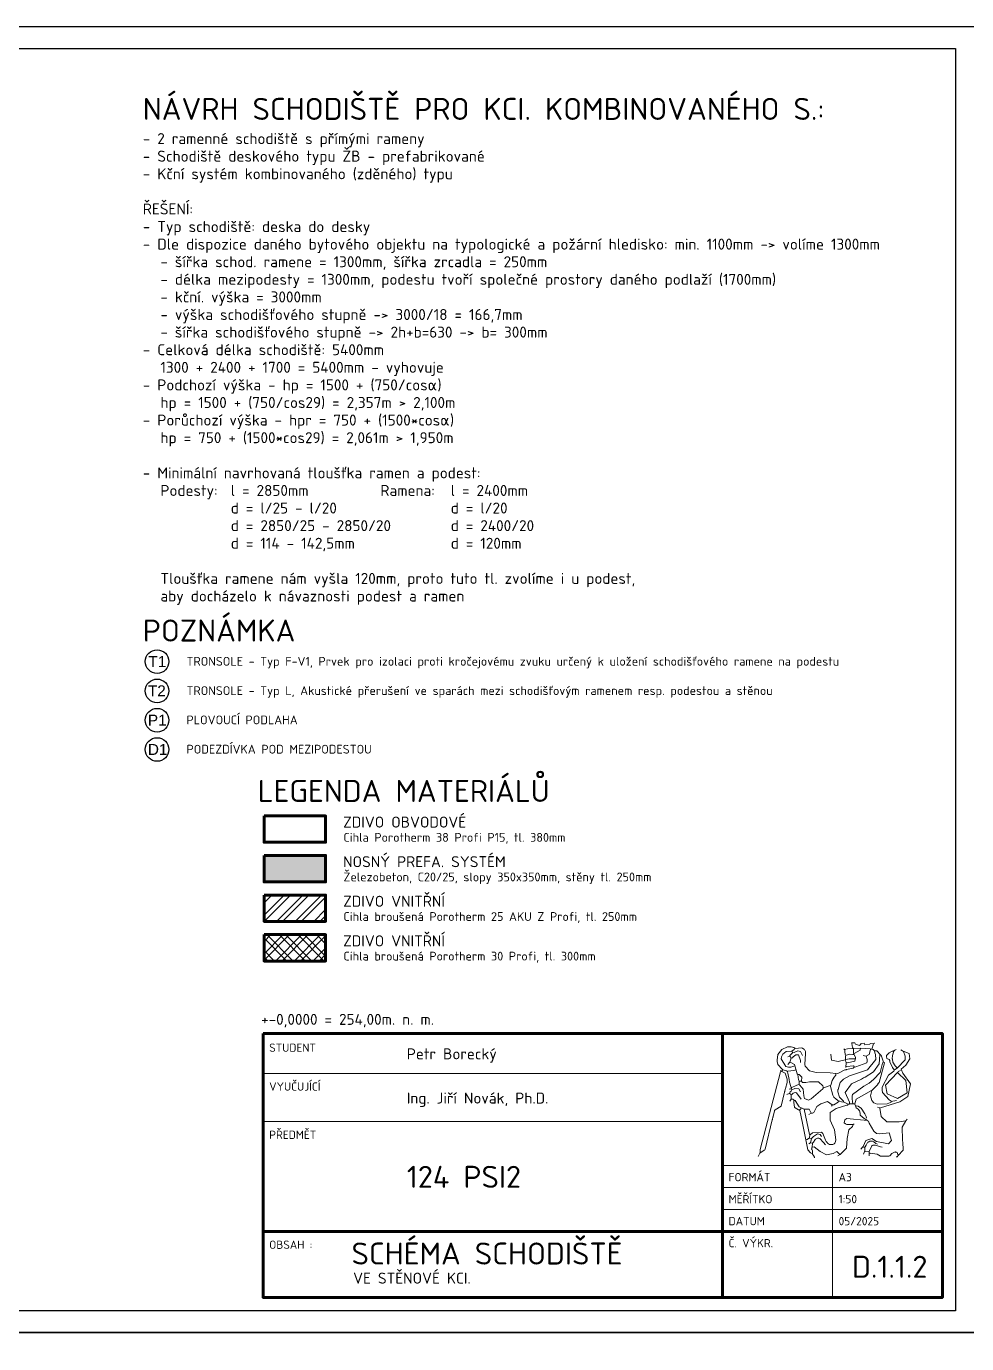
# Model space of a CAD drawing. Header units: millimetres. Extents: x 12904 to 327904, y -199771 to 141779.
# Drawn here: x 107092 to 117779, y 126804 to 141779 of the extents above; entities that cross this region are included whole.
import ezdxf

# ---------------------------------------------------------------- set-up
doc = ezdxf.new("R2010")
doc.units = ezdxf.units.MM
for name, color, linetype, lineweight in [('00 tenká plná', 7, 'Continuous', 13), ('_INTERIER', 8, 'Continuous', 13), ('Zdivo', 6, 'Continuous', 60)]:
    doc.layers.add(name, color=color, linetype=linetype, lineweight=lineweight)
doc.layers.add('Kóty', color=1, linetype='Continuous')
doc.layers.add('Šrafy', color=253, linetype='Continuous')
doc.styles.add('ISOCPEUR', font='isocpeur.ttf')
doc.styles.get("Standard").update_dxf_attribs({"font": 'arial.ttf'})

msp = doc.modelspace()

# ---------------------------------------------------------------- hatches: boundary and pattern name
at = {"layer": '_INTERIER'}
h = msp.add_hatch(color=256, dxfattribs=at)
h.dxf.hatch_style = 1
h.paths.add_polyline_path([(110493.1, 132053.8), (110493.1, 132353.8), (109793.1, 132353.8), (109793.1, 132053.8)])
at = {"layer": 'Šrafy'}
h = msp.add_hatch(dxfattribs=at)
h.set_pattern_fill('ZDIVO-OBECNE', color=256, scale=50)
h.set_pattern_definition([(45, (-372505.85, 126249.35), (-106.066017, 106.066017), []), (45, (-372435.14, 126249.35), (-106.066017, 106.066017), [])])
h.paths.add_polyline_path([(110493.1, 131603.8), (110493.1, 131903.8), (109793.1, 131903.8), (109793.1, 131603.8)])
h = msp.add_hatch(dxfattribs=at)
h.set_pattern_fill('ZDIVO-VYS_PEV', color=256, scale=50)
h.set_pattern_definition([(45, (-372505.85, 125809.35), (-106.066017, 106.066017), []), (45, (-372435.14, 125809.35), (-106.066017, 106.066017), []), (135, (-372505.85, 125809.35), (-106.066017, -106.066017), []), (135, (-372435.14, 125809.35), (-106.066017, -106.066017), [])])
h.paths.add_polyline_path([(110493.1, 131153.8), (110493.1, 131453.8), (109793.1, 131453.8), (109793.1, 131153.8)])

# ---------------------------------------------------------------- linework, layer by layer
for points in [[(107404.2, 126929.3), (96904.2, 126929.3), (96904.2, 141779.3), (107404.2, 141779.3)], [(107404.2, 141779.3), (117904.2, 141779.3), (117904.2, 126929.3), (107404.2, 126929.3)], [(107404.2, 112079.3), (96904.2, 112079.3), (96904.2, 126929.3), (107404.2, 126929.3)], [(107404.2, 126929.3), (117904.2, 126929.3), (117904.2, 112079.3), (107404.2, 112079.3)]]:
    msp.add_lwpolyline(points)
for points in [[(96904.2, 141779.3), (117904.2, 141779.3), (117904.2, 126929.3), (96904.2, 126929.3)], [(97154.2, 141529.3), (117654.2, 141529.3), (117654.2, 127179.3), (97154.2, 127179.3)], [(96904.2, 126929.3), (117904.2, 126929.3), (117904.2, 112079.3), (96904.2, 112079.3)]]:
    msp.add_lwpolyline(points, close=True)
at = {"layer": '00 tenká plná', "linetype": 'Continuous'}
for p, q in [((114679.5, 130329.3), (109782.6, 130329.3)), ((109782.6, 130329.3), (109782.6, 127329.3)), ((117504.2, 130329.3), (114679.5, 130329.3)), ((115004.2, 127329.3), (115004.2, 130329.3)), ((117504.2, 127329.3), (117504.2, 130329.3)), ((116492.1, 130156.6), (116492.1, 130101)), ((115747.9, 130063), (115765.6, 130068.1)), ((116403.5, 130073.2), (116400.9, 130032.7)), ((116603.4, 130080.7), (116633.8, 130073.2)), ((109782.6, 129877.3), (114679.5, 129877.3)), ((114679.5, 129877.3), (115004.2, 129877.3)), ((115760.5, 129696.3), (115780.8, 129701.3)), ((115879.5, 129787.3), (115899.8, 129787.3)), ((116150.4, 129711.5), (116226.3, 129739.3)), ((115735.2, 129638.1), (115763.1, 129648.2)), ((115897.2, 129476.2), (115882, 129461.1)), ((116765.4, 129491.4), (116793.3, 129483.8)), ((109782.6, 129329.3), (114679.5, 129329.3)), ((114679.5, 129329.3), (115004.2, 129329.3)), ((116499.7, 129301.7), (116489.5, 129296.7)), ((117102.1, 129354.8), (117092, 129339.6)), ((116018.7, 129015.9), (116013.7, 129013.4)), ((116600.9, 129041.2), (116575.6, 129015.9)), ((115004.2, 128829.3), (117504.2, 128829.3)), ((116254.2, 128079.3), (116254.2, 128829.3)), ((115004.2, 128579.3), (117504.2, 128579.3)), ((115004.2, 128329.3), (117504.2, 128329.3)), ((109782.6, 128079.3), (114679.5, 128079.3)), ((114679.5, 128079.3), (115004.2, 128079.3)), ((115004.2, 128079.3), (117504.2, 128079.3)), ((116254.2, 128079.3), (116254.2, 127329.3)), ((109782.6, 127329.3), (114679.5, 127329.3)), ((114679.5, 127329.3), (117504.2, 127329.3))]:
    msp.add_line(p, q, dxfattribs=at)
for points in [[(115689.7, 129918.9), (115682.1, 129923.9), (115634, 129979.6), (115626.4, 130012.5), (115623.9, 130027.6), (115631.4, 130090.9), (115676.7, 130150), (115742.8, 130176.9), (115745.4, 130179.4), (115783.3, 130179.4), (115816.2, 130171.8), (115826.4, 130161.7), (115818.8, 130149), (115790.9, 130128.8), (115796, 130123.7), (115798.5, 130118.7), (115798.5, 130113.6), (115801, 130111.1), (115818.8, 130113.6), (115859.3, 130131.3), (115892.2, 130126.3), (115912.4, 130078.2)], [(115828.9, 130159.2), (115907.4, 130166.7), (115914.9, 130164.2), (115930.1, 130151.6), (115937.7, 130146.5), (115947.9, 130126.3), (115947.9, 130101), (115940.3, 129977), (115942.8, 129959.3), (115993.7, 129905), (116069.4, 129888.5), (116228.8, 129883.5), (116292.1, 129875.9), (116292.1, 129855.6), (116271.9, 129832.9), (116251.6, 129794.9), (116238.9, 129754.5), (116233.9, 129744.3), (116228.8, 129739.3), (116231.4, 129729.2), (116256.7, 129630.5), (116269.3, 129607.8), (116294.6, 129582.5), (116312.4, 129572.4), (116322.5, 129559.7), (116317.4, 129549.6), (116269.3, 129519.2), (116256.7, 129519.2), (116251.6, 129516.7), (116249.1, 129514.2), (116244, 129504.1)], [(116687, 130149), (116669.3, 130090.9), (116638.9, 130073.2), (116649, 130035.2), (116649, 130017.5), (116643.9, 129997.3), (116519.9, 129951.7), (116502.2, 129946.7), (116494.6, 129939.1), (116489.5, 129936.6), (116413.6, 129921.4), (116408.5, 129918.9), (116406, 129916.3), (116395.9, 129916.3), (116314.9, 129875.9), (116297.2, 129870.8)], [(116383.2, 130154.1), (116390.8, 130149), (116393.4, 130144), (116393.4, 130116.2), (116400.9, 130078.2), (116449, 130093.4), (116487, 130090.9), (116489.5, 130090.9), (116494.6, 130093.4)], [(116390.8, 130149), (116426.3, 130154.1), (116484.5, 130159.2)], [(116573.1, 130159.2), (116570.5, 130146.5), (116568, 130141.4), (116502.2, 130103.5), (116497.1, 130093.4), (116514.9, 130060.5), (116514.9, 130050.4), (116509.8, 130017.5), (116423.7, 129997.3), (116411.1, 129999.8), (116406, 129944.2)], [(116471.8, 130222.4), (116474.4, 130217.3), (116481.9, 130171.8), (116484.5, 130169.3), (116484.5, 130159.2), (116568, 130164.2), (116684.4, 130154.1), (116697.1, 130151.6)], [(116474.4, 130222.4), (116481.9, 130224.9), (116507.3, 130224.9), (116514.9, 130209.7), (116560.4, 130192), (116575.6, 130207.2), (116578.1, 130214.8), (116613.6, 130219.9), (116623.7, 130202.1), (116676.9, 130207.2), (116681.9, 130214.8), (116719.9, 130212.3), (116702.2, 130151.6), (116714.8, 130146.5), (116732.5, 130133.9), (116757.9, 130131.3), (116798.4, 130085.8), (116803.4, 130083.3), (116808.5, 130083.3), (116831.3, 130017.5), (116833.8, 130004.9), (116846.4, 129997.3), (116783.2, 129774.7), (116770.5, 129759.5), (116768, 129754.5), (116768, 129751.9), (116699.6, 129681.1), (116687, 129620.4), (116699.6, 129567.3), (116724.9, 129542), (116760.4, 129526.8), (116876.8, 129531.9), (116914.8, 129544.5), (116919.9, 129549.6), (116922.4, 129557.2), (116983.1, 129567.3)], [(116722.4, 130214.8), (116730, 130219.9), (116735.1, 130219.9)], [(117031.2, 130144), (117051.5, 130133.9), (117061.6, 130123.7), (117079.3, 130070.6), (117079.3, 130030.2), (116990.7, 129936.6), (116960.4, 129916.3), (116955.3, 129911.3), (116952.8, 129903.7), (116892, 129855.6), (116818.6, 129721.6), (116818.6, 129686.2), (116823.7, 129658.3), (116897.1, 129574.9), (116922.4, 129562.2)], [(116952.8, 130128.8), (116962.9, 130138.9), (116978.1, 130146.5)], [(115826.4, 129964.4), (115780.8, 129949.2), (115752.9, 129949.2), (115722.6, 129956.8), (115671.9, 130042.8), (115674.5, 130063), (115677, 130070.6), (115689.7, 130093.4), (115727.6, 130123.7), (115788.4, 130128.8)], [(115801, 130108.6), (115770.7, 130078.2), (115780.8, 130055.4), (115785.9, 130050.4), (115770.7, 130004.9), (115747.9, 129977)], [(115773.2, 130004.9), (115823.8, 129977), (115854.2, 129870.8), (115859.3, 129865.8), (115874.4, 129863.2), (115907.4, 129832.9), (115902.3, 129787.3), (115914.9, 129772.2), (115950.4, 129772.2), (115993.4, 129779.8), (116094.7, 129779.8), (116142.8, 129736.8), (116147.8, 129719.1), (116147.8, 129706.4), (116145.3, 129701.3), (116011.1, 129587.5), (115980.8, 129572.4), (115935.2, 129590.1), (115930.1, 129622.9), (115922.5, 129696.3), (115884.6, 129741.8), (115877, 129746.9)], [(115785.9, 130050.4), (115793.4, 130055.4), (115798.5, 130055.4), (115806.1, 130065.6), (115839, 130085.8), (115869.4, 130085.8), (115889.6, 130025.1), (115889.6, 129999.8)], [(116233.9, 130095.9), (116243.7, 130026.7), (116319.9, 130012.5), (116398.4, 130030.2), (116408.5, 130002.3)], [(116732.5, 130131.3), (116735.1, 130111.1), (116742.7, 130090.9), (116745.2, 130032.7), (116651.5, 129916.3), (116449, 129850.6), (116380.7, 129812.6), (116355.4, 129787.3), (116342.7, 129772.2), (116317.4, 129693.8), (116314.9, 129691.2), (116314.9, 129668.5), (116335.1, 129607.8), (116378.2, 129559.7), (116378.2, 129554.6), (116433.9, 129526.8), (116444, 129526.8), (116449, 129529.3), (116487, 129529.3), (116499.7, 129529.3), (116507.3, 129526.8), (116517.4, 129506.6), (116522.4, 129483.8), (116547.8, 129468.6), (116562.9, 129450.9), (116570.5, 129425.6), (116570.5, 129405.4), (116568, 129402.9), (116616.1, 129364.9), (116651.5, 129339.6), (116494.6, 129357.4), (116418.7, 129362.4), (116395.9, 129349.8), (116388.3, 129314.4), (116400.9, 129301.7), (116416.1, 129294.1), (116487, 129294.1), (116484.5, 129278.9), (116481.9, 129273.9), (116438.9, 129236), (116421.2, 129137.3), (116412.3, 129026.3), (116342.7, 128955.2), (116314.9, 128940)], [(116793.3, 130088.3), (116783.2, 129984.6), (116720.8, 129892.6), (116626.2, 129832.9), (116621.2, 129832.9), (116606, 129825.3), (116585.7, 129812.6), (116469.3, 129759.5), (116397.1, 129660.2), (116446.5, 129549.6), (116449, 129534.4)], [(116406, 130035.2), (116444, 130040.3), (116471.8, 130042.8), (116512.3, 130040.3)], [(116487, 129531.9), (116481.9, 129557.2), (116479.4, 129587.5), (116476.9, 129590.1), (116476.9, 129607.8), (116479.4, 129617.9), (116481.9, 129635.6), (116611, 129731.7), (116669.3, 129767.1), (116719.9, 129807.6), (116795.8, 129888.5), (116823.7, 129994.7), (116826.2, 129999.8), (116833.8, 130004.9)], [(117059.1, 130128.8), (117127.4, 130101), (117132.5, 130042.8), (117086.9, 129972), (117036.3, 129923.9), (117054, 129880.9), (117142, 129756.4), (117112.2, 129612.8), (117021.1, 129552.1), (116798.4, 129486.4), (116793.3, 129481.3), (116805.9, 129385.2), (116871.8, 129327), (117013.5, 129327), (117089.4, 129337.1), (117046.4, 129263.8), (117048.9, 129119.6), (117051.5, 129104.4), (117054, 129096.8), (117059.1, 129003.3), (117000.9, 128945.1), (116990.7, 128929.9), (116978.1, 128927.4)], [(116955.3, 129916.3), (116935, 129944.2), (116907.2, 130007.4), (116904.7, 130025.1), (116897.1, 130032.7), (116871.8, 130045.3), (116866.7, 130068.1), (116869.2, 130080.7), (116897.1, 130108.6), (116932.5, 130128.8), (116942.6, 130128.8), (116945.2, 130131.3), (116952.8, 130131.3), (116937.6, 130080.7), (116932.5, 130040.3), (116935, 130037.7), (116940.1, 130004.9), (116965.4, 129964.4), (116988.2, 129939.1)], [(115664.4, 129911.3), (115664.4, 129906.2), (115717.5, 129880.9), (115737.8, 129812.6), (115737.8, 129772.2), (115720, 129703.9), (115717.5, 129698.8), (115715, 129696.3), (115712.4, 129671), (115709.9, 129665.9), (115707.4, 129663.4), (115671.9, 129504.1), (115601.1, 129461.1), (115596, 129456), (115593.5, 129450.9), (115580.8, 129387.7), (115578.3, 129382.7), (115575.8, 129380.1), (115573.2, 129357.4), (115570.7, 129352.3), (115568.2, 129349.8), (115487.2, 129013.4), (115484.6, 129008.3), (115479.6, 129003.3), (115441.6, 128978), (115428.9, 128970.4), (115408.7, 128932.4)], [(115431.5, 128975.4), (115434, 129010.8), (115664.4, 129896.1), (115669.4, 129898.6)], [(115674.5, 129898.6), (115689.7, 129918.9), (115732.7, 129906.2), (115742.8, 129898.6), (115742.8, 129896.1), (115745.4, 129878.4), (115760.5, 129807.6), (115765.6, 129777.2), (115790.9, 129688.7), (115783.3, 129676.1), (115773.2, 129668.5), (115765.6, 129648.2), (115785.9, 129635.6), (115783.3, 129585), (115803.6, 129585), (115813.7, 129574.9), (115813.7, 129544.5), (115821.3, 129493.9), (115831.4, 129483.8), (115866.9, 129463.6), (115871.9, 129463.6), (115877, 129461.1), (115884.6, 129453.5), (115912.4, 129311.8), (115952.9, 129122.1), (115968.1, 129124.7), (115993.4, 129144.9), (115995.9, 129177.8), (116006.1, 129180.3), (116028.9, 129200.5), (116130.1, 129208.1), (116142.8, 129192.9), (116173.1, 129117.1), (116183.3, 129101.9), (116193.4, 129089.2), (116198.4, 129081.7), (116221.2, 129069), (116236.4, 129069), (116259.2, 129069), (116274.4, 129076.6), (116279.4, 129081.7), (116289.6, 129101.9), (116292.1, 129119.6), (116277.2, 129236), (116226.3, 129344.7), (116226.3, 129433.2), (116297.2, 129476.2), (116418.7, 129514.2), (116423.7, 129516.7), (116431.3, 129526.8)], [(115747.9, 129901.2), (115816.2, 129908.7), (115836.5, 129916.3)], [(115859.3, 129863.2), (115866.9, 129805), (115877, 129787.3), (115874.4, 129784.8), (115874.4, 129774.7), (115877, 129751.9)], [(116413.6, 129956.8), (116494.6, 129961.9), (116502.2, 129954.3)], [(116993.3, 129888.5), (117089.4, 129794.9), (117102.1, 129655.8), (116992, 129592.6), (116874.3, 129643.2), (116856.6, 129744.3), (116993.3, 129888.5)], [(116995.8, 129888.5), (117000.9, 129898.6), (117026.2, 129908.7)], [(115783.3, 129714), (115849.1, 129744.3), (115871.9, 129749.4)], [(115793.4, 129691.2), (115826.4, 129706.4), (115870.6, 129702.3), (115892.2, 129665.9)], [(115768.1, 129559.7), (115783.3, 129585)], [(115790.9, 129635.6), (115808.6, 129650.8), (115828.9, 129658.3), (115846.6, 129655.8), (115897.2, 129582.5)], [(115816.2, 129569.8), (115831.4, 129567.3), (115877, 129496.5), (115932.7, 129471.2), (115993.4, 129180.3)], [(116013.7, 129425.6), (116028.9, 129425.6), (116041.5, 129430.7), (116064.3, 129476.2), (116076.9, 129499), (116087.1, 129509.1), (116122.5, 129531.9), (116198.4, 129557.2), (116251.6, 129519.2)], [(116325, 129559.7), (116337.7, 129559.7), (116355.4, 129552.1), (116380.7, 129549.6)], [(116697.1, 129681.1), (116522.4, 129585), (116507.3, 129529.3)], [(115937.7, 129468.6), (115990.9, 129471.2), (116013.7, 129425.6), (115985.8, 129410.5)], [(116522.4, 129509.1), (116547.8, 129504.1), (116562.9, 129493.9), (116580.7, 129481.3), (116623.7, 129418.1), (116631.3, 129402.9), (116636.4, 129387.7), (116641.4, 129367.5)], [(116654.1, 129337.1), (116661.7, 129332.1), (116671.8, 129309.3), (116724.9, 129220.8), (116752.8, 129192.9), (116790.8, 129190.4), (116899.6, 129200.5), (116924.9, 129112), (116892, 129074.1), (116755.3, 129101.9), (116702.2, 129137.3), (116634.8, 129113.6), (116603.4, 129046.2), (116606, 129038.7), (116623.7, 129038.7), (116621.2, 128995.7), (116606, 128960.3)], [(115952.9, 129119.6), (115973.2, 129005.8), (116006.1, 128972.9), (116011.1, 128970.4), (116026.3, 128965.3)], [(115985.8, 129074.1), (116006.1, 129086.7)], [(115993.4, 129139.8), (116016.2, 129134.8), (116006.1, 129086.7), (116028.9, 129084.2), (116028.9, 129076.6), (116028.9, 129071.5), (116021.3, 129026), (116021.3, 129015.9), (116026.3, 128998.2), (116028.9, 128960.3), (116039, 128945.1), (116049.1, 128924.8), (116051.6, 128917.3)], [(116016.2, 129134.8), (116039, 129157.5), (116084.5, 129187.9), (116112.4, 129182.8), (116130.1, 129157.5)], [(116028.9, 129084.2), (116039, 129094.3), (116056.7, 129124.7), (116061.8, 129129.7), (116084.5, 129139.8), (116097.2, 129139.8), (116109.9, 129137.3), (116150.4, 129091.8), (116173.1, 129064)], [(116626.2, 129041.2), (116636.4, 129061.4), (116654.1, 129089.2), (116659.1, 129094.3), (116676.9, 129104.4), (116687, 129104.4), (116709.8, 129104.4), (116722.4, 129099.4), (116747.7, 129079.1), (116765.4, 129071.5)], [(116028.9, 129036.1), (116046.6, 129041.2), (116114.9, 128990.6), (116187.4, 128952.7), (116261.7, 128967.8), (116304.8, 128988.7), (116332.6, 128960.3), (116335.1, 128955.2)], [(116623.7, 128988.1), (116671.8, 128985.5), (116671.8, 128940)], [(116671.8, 128985.5), (116671.8, 128990.6), (116699.6, 129053.8), (116704.7, 129056.4), (116712.3, 129058.9), (116742.7, 129058.9), (116798.4, 129041.2), (116818.6, 129036.1)], [(116676.9, 128965.3), (116681.9, 128970.4), (116762.9, 128960.3), (116798.4, 128935), (116894.5, 128935), (116904.7, 128940), (116930, 128965.3), (116930, 128967.8), (116967.9, 128985.5), (116970.5, 128983), (116980.6, 128983), (116990.7, 128978), (117000.9, 128945.1)]]:
    msp.add_lwpolyline(points, dxfattribs=at)
at = {"layer": 'Kóty'}
for centre in [(108577.3, 134557.8), (108577.3, 134224.7), (108577.3, 133891.7), (108577.3, 133558.6)]:
    msp.add_circle(centre, 134.5, dxfattribs=at)
at = {"layer": 'Zdivo'}
for points in [[(109793.1, 132803.8), (109793.1, 132503.8), (110493.1, 132503.8), (110493.1, 132803.8), (109793.1, 132803.8)], [(109793.1, 132353.8), (109793.1, 132053.8), (110493.1, 132053.8), (110493.1, 132353.8), (109793.1, 132353.8)], [(109793.1, 131903.8), (109793.1, 131603.8), (110493.1, 131603.8), (110493.1, 131903.8), (109793.1, 131903.8)], [(109793.1, 131453.8), (109793.1, 131153.8), (110493.1, 131153.8), (110493.1, 131453.8), (109793.1, 131453.8)], [(115004.2, 130329.3), (115004.2, 127329.3)], [(109782.6, 128079.3), (117504.2, 128079.3)]]:
    msp.add_lwpolyline(points, dxfattribs=at)
msp.add_lwpolyline([(109782.6, 130329.3), (117504.2, 130329.3), (117504.2, 127329.3), (109782.6, 127329.3)], close=True, dxfattribs=at)

# ---------------------------------------------------------------- texts
at = {"linetype": 'Continuous', "lineweight": 30, "style": 'ISOCPEUR'}
for s, height, p in [('NÁVRH SCHODIŠTĚ PRO KCI. KOMBINOVANÉHO S.:', 250, (108415.3, 140715.9)), ('- 2 ramenné schodiště s přímými rameny', 125, (108415.3, 140440.9)), ('- Schodiště deskového typu ŽB - prefabrikované', 125, (108415.3, 140240.9)), ('- Kční systém kombinovaného (zděného) typu', 125, (108415.3, 140040.9)), ('ŘEŠENÍ:', 125, (108415.3, 139640.9)), ('- Typ schodiště: deska do desky', 125, (108415.3, 139440.9)), ('- Dle dispozice daného bytového objektu na typologické a požární hledisko: min. 1100mm -> volíme 1300mm  ', 125, (108415.3, 139240.9)), ('- šířka schod. ramene = 1300mm, šířka zrcadla = 250mm', 125, (108615.3, 139040.9)), ('- délka mezipodesty = 1300mm, podestu tvoří společné prostory daného podlaží (1700mm)', 125, (108615.3, 138840.9)), ('- kční. výška = 3000mm ', 125, (108615.3, 138640.9)), ('- výška schodišťového stupně -> 3000/18 = 166,7mm', 125, (108615.3, 138440.9)), ('- šířka schodišťového stupně -> 2h+b=630 -> b= 300mm', 125, (108615.3, 138240.9)), ('- Celková délka schodiště: 5400mm ', 125, (108415.3, 138040.9)), ('1300 + 2400 + 1700 = 5400mm - vyhovuje', 125, (108615.3, 137840.9)), ('- Podchozí výška - hp = 1500 + (750/cosα) ', 125, (108415.3, 137640.9)), ('hp = 1500 + (750/cos29) = 2,357m > 2,100m', 125, (108615.3, 137440.9)), ('- Porůchozí výška - hpr = 750 + (1500*cosα) ', 125, (108415.3, 137240.9)), ('hp = 750 + (1500*cos29) = 2,061m > 1,950m', 125, (108615.3, 137040.9)), ('- Minimální navrhovaná tloušťka ramen a podest:', 125, (108415.3, 136640.9)), ('Podesty: ', 125, (108615.3, 136440.9)), ('l = 2850mm', 125, (109415.3, 136440.9)), ('Ramena: ', 125, (111115.3, 136440.9)), ('l = 2400mm', 125, (111915.3, 136440.9)), ('d = l/25 - l/20', 125, (109415.3, 136240.9)), ('d = l/20', 125, (111915.3, 136240.9)), ('d = 2850/25 - 2850/20', 125, (109415.3, 136040.9)), ('d = 2400/20', 125, (111915.3, 136040.9)), ('d = 114 - 142,5mm', 125, (109415.3, 135840.9)), ('d = 120mm', 125, (111915.3, 135840.9)), ('Tloušťka ramene nám vyšla 120mm, proto tuto tl. zvolíme i u podest, ', 125, (108615.3, 135440.9)), ('aby docházelo k návaznosti podest a ramen', 125, (108615.3, 135240.9)), ('POZNÁMKA', 250, (108415.3, 134785.9)), ('TRONSOLE - Typ F-V1, Prvek pro izolaci proti kročejovému zvuku určený k uložení schodišťového ramene na podestu', 100, (108912, 134511.1)), ('TRONSOLE - Typ L, Akustické přerušení ve sparách mezi schodišťovým ramenem resp. podestou a stěnou', 100, (108912, 134178)), ('PLOVOUCÍ PODLAHA', 100, (108912, 133845)), ('PODEZDÍVKA POD MEZIPODESTOU ', 100, (108912, 133511.9)), ('LEGENDA MATERIÁLŮ', 250, (109721.7, 132962.3)), ('ZDIVO OBVODOVÉ ', 125, (110692.2, 132670.8)), ('Cihla Porotherm 38 Profi P15, tl. 380mm', 100, (110696, 132509.7)), ('NOSNÝ PREFA. SYSTÉM', 125, (110692.2, 132220.8)), ('Železobeton, C20/25, slopy 350x350mm, stěny tl. 250mm', 100, (110696, 132059.7)), ('ZDIVO VNITŘNÍ', 125, (110692.2, 131770.8)), ('Cihla broušená Porotherm 25 AKU Z Profi, tl. 250mm', 100, (110696, 131609.7)), ('ZDIVO VNITŘNÍ', 125, (110692.2, 131320.8)), ('Cihla broušená Porotherm 30 Profi, tl. 300mm', 100, (110696, 131159.7)), ('+-0,0000 = 254,00m. n. m.', 125, (109760.4, 130428.6))]:
    msp.add_text(s, height=height, dxfattribs=at).set_placement(p)
at = {"layer": '00 tenká plná', "linetype": 'Continuous', "style": 'ISOCPEUR'}
for s, p in [('STUDENT', (109851.9, 130121.9)), ('VYUČUJÍCÍ', (109851.9, 129680.1)), ('PŘEDMĚT', (109851.9, 129132.1)), ('FORMÁT', (115073.4, 128650)), ('A3', (116323.5, 128650)), ('MĚŘÍTKO', (115073.4, 128399.9)), ('1:50', (116323.5, 128400)), ('DATUM', (115073.4, 128150)), ('05/2025', (116323.5, 128150)), ('OBSAH :', (109851.9, 127882.1)), ('Č. VÝKR.', (115073.4, 127899.9))]:
    msp.add_text(s, height=93.75, dxfattribs=at).set_placement(p)
at = {"layer": '00 tenká plná', "attachment_point": 1, "style": 'ISOCPEUR'}
for s, width, insert, char_height in [('Petr Borecký', 4616.435, (111416.1, 130161.3), 125), ('Ing. Jiří Novák, Ph.D.', 4616.435, (111416.1, 129658.3), 125), ('124 PSI2', 3165.19, (111416.1, 128825.9), 250), ('SCHÉMA SCHODIŠTĚ', 4037.237, (110787.8, 127953.8), 250), ('D.1.1.2', 630.19, (116476, 127803.5), 250), ('VE STĚNOVÉ KCI.', 4616.435, (110806.1, 127611.3), 125)]:
    msp.add_mtext_dynamic_manual_height_columns(s, width=width, gutter_width=1, heights=[0], dxfattribs=dict(at, insert=insert, char_height=char_height))
at = {"layer": 'Kóty', "color": 3}
for s, p in [('T1', (108478.6, 134495.9)), ('T2', (108472.9, 134162.8)), ('P1', (108472.9, 133829.8)), ('D1', (108472.9, 133496.7))]:
    msp.add_text(s, height=125, dxfattribs=at).set_placement(p)

doc.saveas('drawing.dxf')
